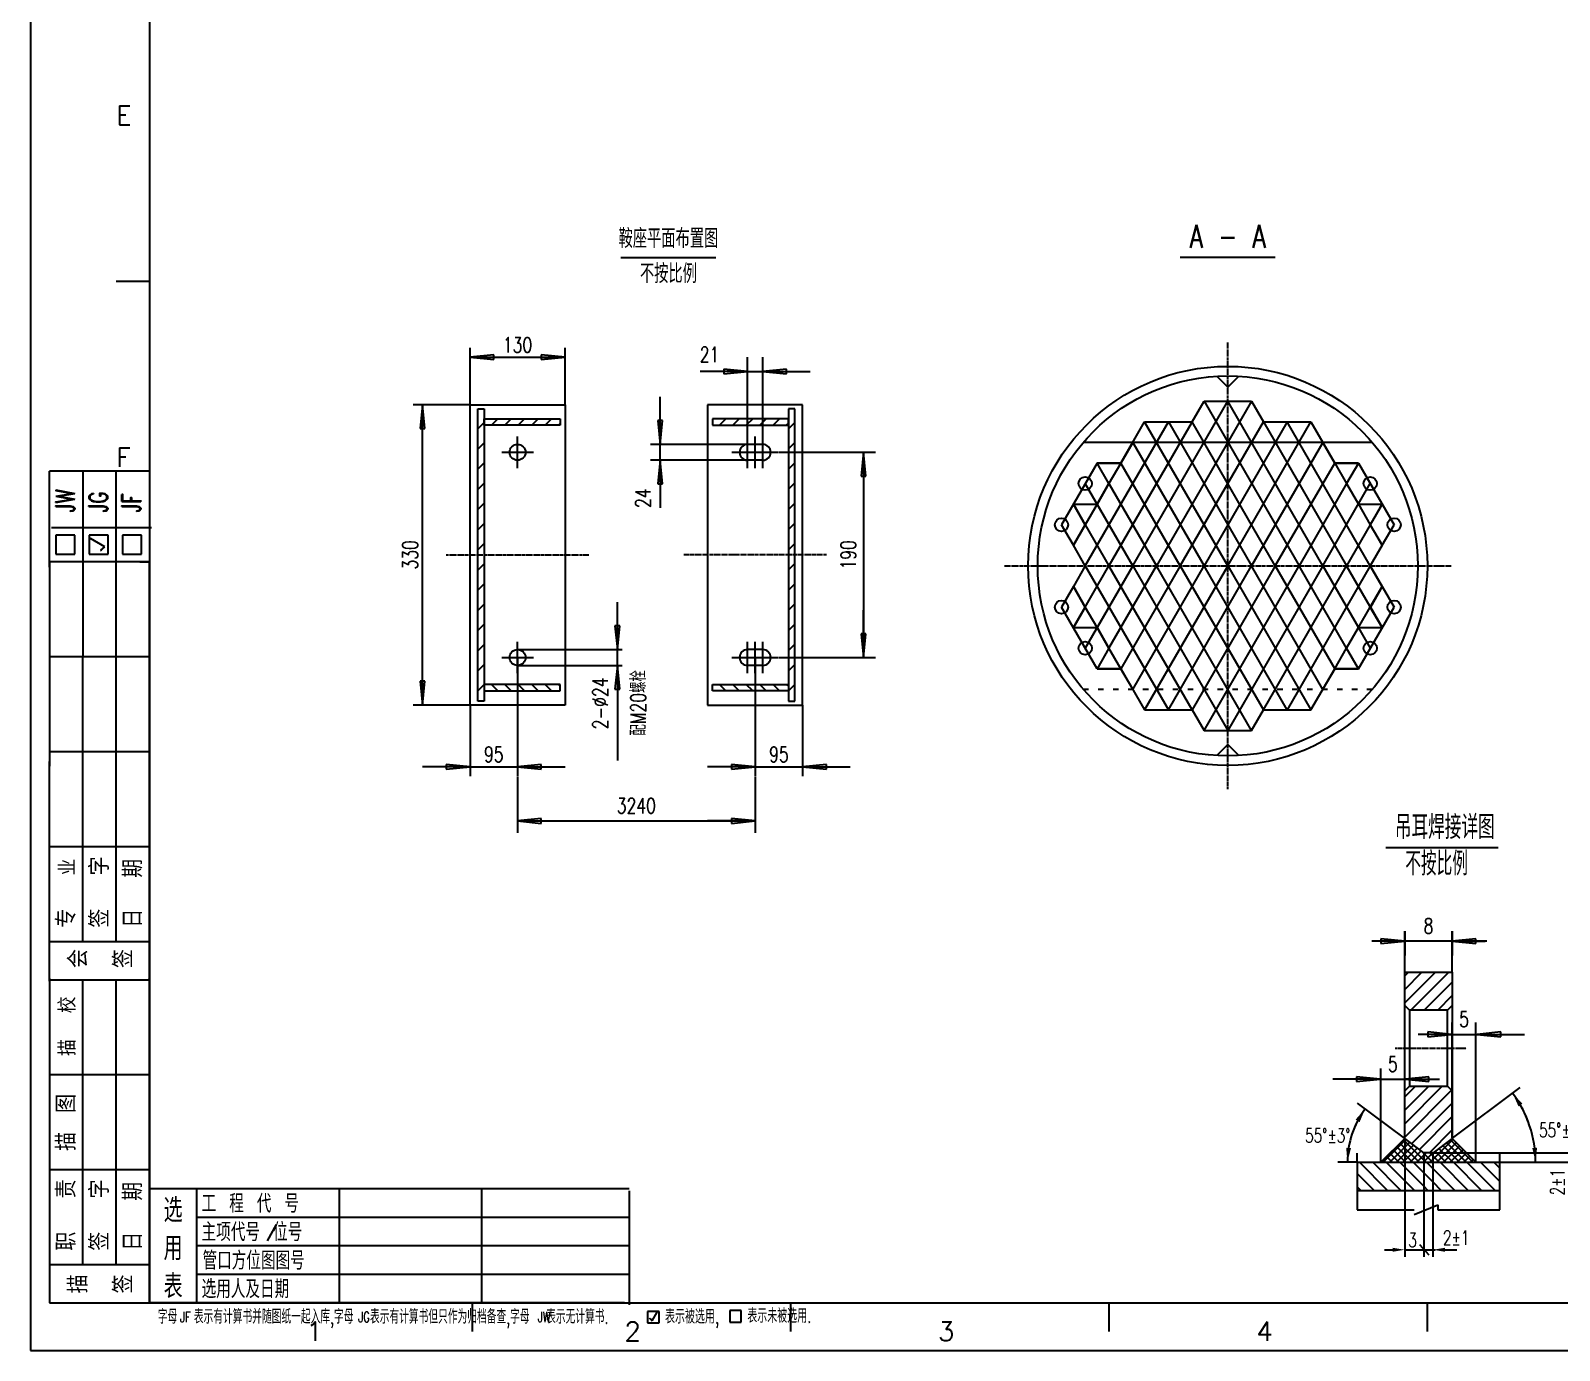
# Model space of a CAD drawing. Header units: millimetres. Extents: x 962 to 2004, y 421 to 1015.
# Drawn here: x 962.2 to 1283.9, y 421.2 to 699.1 of the extents above; entities that cross this region are included whole.
import ezdxf
from ezdxf.enums import TextEntityAlignment as Align

# ---------------------------------------------------------------- set-up
doc = ezdxf.new("R2010")
doc.units = ezdxf.units.MM
doc.linetypes.add('CENTER', pattern=[1.2, 0.5, -0.066667, 0.066667, -0.066667, 0.5])
doc.linetypes.add('PHANTOM', pattern=[25, 20, -1, 1, -1, 1, -1])
doc.layers.get('DEFPOINTS').update_dxf_attribs({"color": 2})
for name, color, linetype in [('1', 2, 'Continuous'), ('2', 1, 'Continuous'), ('3', 2, 'CENTER'), ('4', 2, 'CENTER'), ('G5', 2, 'PHANTOM')]:
    doc.layers.add(name, color=color, linetype=linetype)
doc.styles.add('1', font='ROMAND', dxfattribs={"width": 0.7, "bigfont": 'HZTXT'})
doc.styles.add('HZ', font='txt', dxfattribs={"width": 0.75, "bigfont": 'hztxt'})
doc.styles.get("Standard").update_dxf_attribs({"font": 'txt', "bigfont": 'gbcbig.shx'})
doc.styles.add('T1', font='romans', dxfattribs={"width": 0.6, "bigfont": 'HZTXT'})

msp = doc.modelspace()

# ---------------------------------------------------------------- linework, layer by layer
at = {"color": 2, "linetype": 'ByBlock'}
for p, q in [((1119.69, 610.3), (1139.97, 610.3)), ((1137.47, 609.3), (1137.47, 568.1)), ((1119.69, 567.1), (1139.97, 567.1)), ((1064.66, 542), (1064.66, 530.19)), ((1114.66, 542), (1114.66, 530.19)), ((1065.66, 532.69), (1113.66, 532.69)), ((1261.36, 465.96), (1261.36, 490.27)), ((1266.36, 460.96), (1266.36, 490.27)), ((1259.18, 487.77), (1270.55, 487.77)), ((1246.36, 460.96), (1246.36, 480.58)), ((1251.36, 465.96), (1251.36, 482.62)), ((1243.49, 478.31), (1253.95, 478.31))]:
    msp.add_line(p, q, dxfattribs=at)
for p, q in [((987.17, 587.23), (966.17, 587.23)), ((966.17, 587.23), (966.17, 544.23)), ((973.17, 587.23), (973.17, 567.23)), ((980.17, 567.23), (980.17, 587.23)), ((985.17, 587.23), (987.17, 587.23)), ((987.17, 587.23), (987.17, 584.23)), ((987.17, 499.23), (987.17, 587.23)), ((987.17, 567.23), (966.17, 567.23)), ((973.17, 507.23), (973.17, 567.23)), ((980.17, 507.23), (980.17, 567.23)), ((987.17, 547.23), (966.17, 547.23)), ((966.17, 499.23), (966.17, 545.23)), ((987.17, 527.23), (966.17, 527.23)), ((987.17, 507.23), (966.17, 507.23)), ((966.17, 499.23), (987.17, 499.23)), ((966.17, 498.98), (966.17, 499.23)), ((966.17, 499.23), (966.17, 499.23)), ((966.17, 499.23), (966.17, 499.23)), ((966.42, 499.23), (966.17, 499.23)), ((966.17, 499.23), (966.17, 431.23)), ((973.17, 439.23), (973.17, 499.23)), ((980.17, 439.23), (980.17, 499.23)), ((987.17, 499.23), (986.92, 499.23)), ((987.17, 431.23), (987.17, 499.23)), ((987.17, 479.23), (966.17, 479.23)), ((987.17, 459.23), (966.17, 459.23)), ((987.17, 439.23), (966.17, 439.23)), ((966.17, 431.23), (987.17, 431.23))]:
    msp.add_line(p, q)
at = {"color": 0, "linetype": 'ByBlock'}
for p, q in [((1251.36, 500.92), (1251.36, 509.52)), ((1251.36, 509.46), (1251.36, 504.39)), ((1261.36, 500.92), (1261.36, 509.52)), ((1261.36, 509.46), (1261.36, 504.39)), ((1268.62, 507.39), (1244.93, 507.39)), ((1261.41, 465.9), (1275.67, 476.59)), ((1251.31, 465.9), (1241.45, 473.3)), ((1251.39, 465.49), (1251.39, 440.92)), ((1241.3, 460.86), (1237.31, 460.86)), ((1256.69, 462.86), (1288.79, 462.86)), ((1257.31, 462.8), (1257.31, 440.92)), ((1271.42, 460.86), (1280.91, 460.86)), ((1278.97, 460.86), (1288.79, 460.86)), ((1247.11, 442.42), (1249.61, 442.42)), ((1251.39, 442.42), (1257.8, 442.42)), ((1259.81, 442.42), (1262.31, 442.42))]:
    msp.add_line(p, q, dxfattribs=at)
at = {"color": 0}
for p, q in [((1251.36, 500.06), (1252.16, 500.86)), ((1251.36, 497.24), (1254.99, 500.86)), ((1251.36, 494.41), (1257.82, 500.86)), ((1252.65, 492.86), (1260.65, 500.86)), ((1255.47, 492.86), (1261.36, 498.75)), ((1258.3, 492.86), (1261.36, 495.92)), ((1251.36, 468.95), (1259.27, 476.86)), ((1251.36, 471.78), (1256.44, 476.86)), ((1251.36, 474.61), (1253.62, 476.86)), ((1251.36, 466.12), (1261.23, 475.99)), ((1252.83, 464.76), (1261.36, 473.29)), ((1254.45, 463.55), (1261.36, 470.47)), ((1256.59, 462.86), (1261.36, 467.64)), ((1247.82, 454.86), (1241.82, 460.86)), ((1250.65, 454.86), (1244.65, 460.86)), ((1251.31, 457.03), (1247.48, 460.86)), ((1251.31, 459.86), (1250.31, 460.86)), ((1255.36, 458.64), (1253.14, 460.86)), ((1257.31, 459.52), (1255.97, 460.86)), ((1264.8, 454.86), (1258.8, 460.86)), ((1267.62, 454.86), (1261.62, 460.86)), ((1270.45, 454.86), (1264.45, 460.86)), ((1271.36, 456.78), (1267.28, 460.86)), ((1271.36, 459.61), (1270.11, 460.86)), ((1245, 454.86), (1241.36, 458.5)), ((1255.36, 455.81), (1251.31, 459.86)), ((1253.48, 454.86), (1251.31, 457.03)), ((1257.31, 456.7), (1255.36, 458.64)), ((1261.97, 454.86), (1257.31, 459.52)), ((1242.17, 454.86), (1241.36, 455.67)), ((1256.31, 454.86), (1255.36, 455.81)), ((1259.14, 454.86), (1257.31, 456.7))]:
    msp.add_line(p, q, dxfattribs=at)
at = {"color": 7}
for p, q in [((1251.62, 465.67), (1246.82, 460.86)), ((1248.23, 460.86), (1252.43, 465.06)), ((1251.56, 460.86), (1248.96, 463.46)), ((1253.24, 464.45), (1249.65, 460.86)), ((1249.67, 464.17), (1252.97, 460.86)), ((1254.39, 460.86), (1250.37, 464.88)), ((1251.06, 460.86), (1254.05, 463.85)), ((1251.08, 465.58), (1255.8, 460.86)), ((1256.72, 460.86), (1261.54, 465.68)), ((1262.25, 464.98), (1258.13, 460.86)), ((1258.56, 463.76), (1261.46, 460.86)), ((1262.87, 460.86), (1259.37, 464.37)), ((1259.55, 460.86), (1262.95, 464.27)), ((1260.18, 464.97), (1264.29, 460.86)), ((1263.66, 463.56), (1260.96, 460.86)), ((1265.7, 460.86), (1260.98, 465.58)), ((1241.36, 460.86), (1241.36, 450.86)), ((1246.84, 461.34), (1247.32, 460.86)), ((1248.73, 460.86), (1247.55, 462.05)), ((1248.25, 462.75), (1250.15, 460.86)), ((1254.86, 463.24), (1252.48, 460.86)), ((1253.89, 460.86), (1255.89, 462.86)), ((1257.22, 460.86), (1254.78, 463.3)), ((1257.31, 462.86), (1255.31, 460.86)), ((1256.63, 462.86), (1258.63, 460.86)), ((1260.04, 460.86), (1257.75, 463.16)), ((1262.38, 460.86), (1264.37, 462.85)), ((1265.08, 462.15), (1263.79, 460.86)), ((1265.21, 460.86), (1265.78, 461.44)), ((1271.36, 450.86), (1271.36, 460.86)), ((1241.36, 450.86), (1253.36, 450.86)), ((1253.36, 449.86), (1258.36, 451.86)), ((1258.36, 451.86), (1258.36, 450.86)), ((1258.36, 450.86), (1271.36, 450.86))]:
    msp.add_line(p, q, dxfattribs=at)
at = {"color": 0, "linetype": 'ByBlock'}
for centre, radius, start, end in [((1254.69, 460.86), 24.21, 0, 36.8699), ((1258.03, 460.86), 18.72, 143.1301, 180), ((1254.69, 460.86), 24.21, 20.147, 29.7669), ((1258.03, 460.86), 18.72, 152.321, 157.3997)]:
    msp.add_arc(centre, radius, start, end, dxfattribs=at)
for points in [[(1275.3, 472.61), (1276.13, 473.16), (1274.07, 475.39)], [(1241.03, 469.83), (1241.87, 469.29), (1243.05, 472.1)], [(1240.05, 463.81), (1239.05, 463.89), (1239.31, 460.86)], [(1279.22, 463.89), (1278.22, 463.83), (1278.91, 460.86)], [(1248.84, 442.84), (1248.84, 442), (1251.34, 442.42)], [(1259.81, 442.84), (1259.81, 442), (1257.31, 442.42)]]:
    msp.add_solid(points, dxfattribs=at)
at = {"layer": '1'}
for p, q in [((962.17, 1015.21), (962.17, 421.23)), ((1086.41, 651.32), (1106.41, 651.32)), ((1204.13, 651.36), (1224.13, 651.36)), ((1054.66, 620.3), (1054.66, 632.3)), ((1059.66, 630.8), (1054.66, 630.3)), ((1059.66, 629.8), (1059.66, 630.8)), ((1074.66, 630.3), (1069.66, 630.8)), ((1069.66, 630.8), (1069.66, 629.8)), ((1074.66, 620.3), (1074.66, 632.3)), ((1054.66, 630.3), (1074.66, 630.3)), ((1054.66, 630.3), (1059.66, 629.8)), ((1069.66, 629.8), (1074.66, 630.3)), ((1113.06, 627.3), (1108.06, 627.8)), ((1108.06, 627.8), (1108.06, 626.8)), ((1113.06, 606.97), (1113.06, 630.3)), ((1116.26, 606.97), (1116.26, 630.3)), ((1121.26, 627.8), (1116.26, 627.3)), ((1121.26, 626.8), (1121.26, 627.8)), ((1113.06, 627.3), (1103.06, 627.3)), ((1108.06, 626.8), (1113.06, 627.3)), ((1113.06, 627.3), (1116.26, 627.3)), ((1116.26, 627.3), (1121.26, 626.8)), ((1116.26, 627.3), (1126.26, 627.3)), ((1094.66, 611.97), (1094.66, 621.97)), ((1194.13, 586.39), (1214.13, 621.03)), ((1219.13, 621.03), (1199.13, 586.39)), ((1209.13, 621.03), (1229.13, 586.39)), ((1234.13, 586.39), (1214.13, 621.03)), ((1054.66, 620.3), (1042.66, 620.3)), ((1044.66, 620.3), (1044.16, 615.3)), ((1044.66, 557.1), (1044.66, 620.3)), ((1045.16, 615.3), (1044.66, 620.3)), ((1044.16, 615.3), (1045.16, 615.3)), ((1057.66, 616.55), (1056.32, 615.21)), ((1060.49, 617.33), (1059.16, 616)), ((1061.98, 616), (1063.32, 617.33)), ((1066.15, 617.33), (1064.81, 616)), ((1067.64, 616), (1068.97, 617.33)), ((1071.8, 617.33), (1070.47, 616)), ((1073.3, 616), (1073.66, 616.36)), ((1095.16, 616.97), (1094.16, 616.97)), ((1094.16, 616.97), (1094.66, 611.97)), ((1094.66, 611.97), (1095.16, 616.97)), ((1108.48, 617.33), (1107.15, 616)), ((1109.98, 616), (1111.31, 617.33)), ((1114.14, 617.33), (1112.8, 616)), ((1115.63, 616), (1116.96, 617.33)), ((1119.79, 617.33), (1118.46, 616)), ((1121.29, 616), (1121.66, 616.36)), ((1122.99, 616.58), (1121.66, 615.25)), ((1184.13, 586.39), (1201.63, 616.7)), ((1206.63, 616.7), (1189.13, 586.39)), ((1214.13, 586.39), (1196.63, 616.7)), ((1201.63, 616.7), (1219.13, 586.39)), ((1204.13, 586.39), (1221.63, 616.7)), ((1224.13, 586.39), (1206.63, 616.7)), ((1226.63, 616.7), (1209.13, 586.39)), ((1214.13, 586.39), (1231.63, 616.7)), ((1221.63, 616.7), (1239.13, 586.39)), ((1244.12, 586.39), (1226.63, 616.7)), ((1056.32, 610.97), (1057.66, 612.3)), ((1064.66, 606.97), (1064.66, 613.63)), ((1114.66, 611.97), (1092.66, 611.97)), ((1094.66, 608.63), (1094.66, 611.97)), ((1114.66, 606.97), (1114.66, 613.63)), ((1121.66, 611.01), (1122.99, 612.34)), ((1194.13, 612.37), (1209.13, 586.39)), ((1234.13, 612.37), (1219.13, 586.39)), ((1061.32, 610.3), (1067.99, 610.3)), ((1114.66, 608.63), (1092.66, 608.63)), ((1094.66, 608.63), (1094.16, 603.63)), ((1095.16, 603.63), (1094.66, 608.63)), ((1094.66, 608.63), (1094.66, 598.63)), ((1109.72, 610.3), (1119.59, 610.3)), ((1137.47, 610.3), (1136.97, 605.3)), ((1137.97, 605.3), (1137.47, 610.3)), ((1137.47, 610.3), (1137.47, 600.3)), ((966.17, 586.14), (966.17, 606.33)), ((987.17, 606.33), (966.17, 606.33)), ((973.17, 606.33), (973.17, 587.23)), ((980.17, 587.23), (980.17, 606.33)), ((1057.66, 608.06), (1056.32, 606.73)), ((1122.99, 608.1), (1121.66, 606.76)), ((1136.97, 605.3), (1137.97, 605.3)), ((1186.63, 608.04), (1179.13, 595.05)), ((1191.63, 608.04), (1189.13, 603.71)), ((1204.13, 586.39), (1191.63, 608.04)), ((1224.13, 586.39), (1236.63, 608.04)), ((1236.63, 608.04), (1239.13, 603.71)), ((1241.62, 608.04), (1249.13, 595.05)), ((1056.32, 602.48), (1057.66, 603.82)), ((1094.16, 603.63), (1095.16, 603.63)), ((1121.66, 602.52), (1122.99, 603.85)), ((1194.13, 586.39), (1184.13, 603.71)), ((1189.13, 603.71), (1199.13, 586.39)), ((1239.13, 603.71), (1229.13, 586.39)), ((1234.13, 586.39), (1244.12, 603.71)), ((1057.66, 599.57), (1056.32, 598.24)), ((1122.99, 599.61), (1121.66, 598.28)), ((1186.63, 599.38), (1184.13, 595.05)), ((1194.13, 586.39), (1186.63, 599.38)), ((1241.62, 599.38), (1244.12, 595.05)), ((1056.32, 594), (1057.66, 595.33)), ((1121.66, 594.03), (1122.99, 595.37)), ((987.6, 594.4), (966.6, 594.4)), ((971.51, 592.83), (967.51, 592.83)), ((967.51, 592.83), (967.51, 588.83)), ((971.51, 588.83), (971.51, 592.83)), ((978.51, 592.83), (974.51, 592.83)), ((974.51, 592.83), (974.51, 588.83)), ((977.8, 590.37), (974.79, 592.15)), ((978.51, 588.83), (978.51, 592.83)), ((985.51, 592.83), (981.51, 592.83)), ((981.51, 592.83), (981.51, 588.83)), ((985.51, 588.83), (985.51, 592.83)), ((1181.63, 590.72), (1179.13, 595.05)), ((1184.13, 595.05), (1189.13, 586.39)), ((1244.12, 595.05), (1239.13, 586.39)), ((1246.62, 590.72), (1249.13, 595.05)), ((967.51, 588.83), (971.51, 588.83)), ((974.51, 588.83), (978.51, 588.83)), ((976.93, 589.67), (977.8, 590.37)), ((977.12, 589.52), (976.93, 589.67)), ((981.51, 588.83), (985.51, 588.83)), ((1057.66, 591.09), (1056.32, 589.75)), ((1122.99, 591.12), (1121.66, 589.79)), ((1056.32, 585.51), (1057.66, 586.85)), ((1121.66, 585.55), (1122.99, 586.88)), ((1179.13, 586.39), (1179.13, 586.39)), ((1179.13, 586.39), (1179.13, 586.39)), ((1184.13, 586.39), (1181.63, 582.06)), ((1181.63, 573.39), (1189.13, 586.39)), ((1184.13, 586.39), (1201.63, 556.07)), ((1194.13, 586.39), (1184.13, 569.07)), ((1194.13, 586.39), (1186.63, 573.4)), ((1206.63, 556.07), (1189.13, 586.39)), ((1189.13, 569.07), (1199.13, 586.39)), ((1204.13, 586.39), (1191.63, 564.73)), ((1194.13, 586.39), (1214.13, 551.74)), ((1194.13, 560.4), (1209.13, 586.39)), ((1214.13, 586.39), (1196.63, 556.07)), ((1219.13, 551.74), (1199.13, 586.39)), ((1201.63, 556.07), (1219.13, 586.39)), ((1204.13, 586.39), (1221.63, 556.07)), ((1224.13, 586.39), (1206.63, 556.07)), ((1226.63, 556.07), (1209.13, 586.39)), ((1209.13, 551.74), (1229.13, 586.39)), ((1214.13, 586.39), (1231.63, 556.07)), ((1234.13, 586.39), (1214.13, 551.74)), ((1234.13, 560.4), (1219.13, 586.39)), ((1221.63, 556.07), (1239.13, 586.39)), ((1224.13, 586.39), (1236.63, 564.73)), ((1244.12, 586.39), (1226.63, 556.07)), ((1239.13, 569.07), (1229.13, 586.39)), ((1234.13, 586.39), (1241.62, 573.4)), ((1234.13, 586.39), (1244.12, 569.07)), ((1246.63, 573.39), (1239.13, 586.39)), ((1244.12, 586.39), (1246.63, 582.06)), ((1057.66, 582.6), (1056.32, 581.27)), ((1122.99, 582.64), (1121.66, 581.3)), ((1181.63, 582.06), (1179.13, 577.72)), ((1246.62, 582.06), (1249.13, 577.72)), ((1056.32, 577.02), (1057.66, 578.36)), ((1085.66, 568.77), (1085.66, 578.77)), ((1121.66, 577.06), (1122.99, 578.39)), ((1137.47, 567.1), (1137.47, 577.1)), ((1186.63, 564.74), (1179.13, 577.72)), ((1186.63, 573.4), (1184.13, 577.73)), ((1241.62, 573.4), (1244.12, 577.73)), ((1241.62, 564.74), (1249.13, 577.72)), ((1057.66, 574.12), (1056.32, 572.78)), ((1086.16, 573.77), (1085.16, 573.77)), ((1085.16, 573.77), (1085.66, 568.77)), ((1085.66, 568.77), (1086.16, 573.77)), ((1122.99, 574.15), (1121.66, 572.82)), ((1056.32, 568.54), (1057.66, 569.87)), ((1064.66, 563.77), (1064.66, 570.43)), ((1113.06, 563.77), (1113.06, 570.43)), ((1114.66, 563.77), (1114.66, 570.43)), ((1116.26, 563.77), (1116.26, 570.43)), ((1121.66, 568.57), (1122.99, 569.91)), ((1137.97, 572.1), (1136.97, 572.1)), ((1136.97, 572.1), (1137.47, 567.1)), ((1137.47, 567.1), (1137.97, 572.1)), ((1061.32, 567.1), (1067.99, 567.1)), ((1064.66, 568.77), (1086.66, 568.77)), ((1064.66, 567.1), (1064.66, 542.1)), ((1085.66, 565.43), (1085.66, 568.77)), ((1109.72, 567.1), (1119.59, 567.1)), ((1114.66, 567.1), (1114.66, 542.1)), ((1191.63, 564.73), (1189.13, 569.07)), ((1236.63, 564.73), (1239.13, 569.07)), ((1057.66, 565.63), (1056.32, 564.3)), ((1064.66, 565.43), (1086.66, 565.43)), ((1085.66, 565.43), (1085.16, 560.43)), ((1085.66, 565.43), (1085.66, 545.43)), ((1086.16, 560.43), (1085.66, 565.43)), ((1085.66, 565.43), (1085.66, 555.43)), ((1122.99, 565.66), (1121.66, 564.33)), ((1045.16, 562.1), (1044.16, 562.1)), ((1044.16, 562.1), (1044.66, 557.1)), ((1044.66, 557.1), (1045.16, 562.1)), ((1056.32, 560.05), (1057.66, 561.39)), ((1060.49, 560.07), (1059.16, 561.41)), ((1061.98, 561.41), (1063.32, 560.07)), ((1066.15, 560.07), (1064.81, 561.41)), ((1067.64, 561.41), (1068.97, 560.07)), ((1071.8, 560.07), (1070.47, 561.41)), ((1073.3, 561.41), (1073.66, 561.05)), ((1085.16, 560.43), (1086.16, 560.43)), ((1108.48, 560.07), (1107.15, 561.41)), ((1109.98, 561.41), (1111.31, 560.07)), ((1114.14, 560.07), (1112.8, 561.41)), ((1115.63, 561.41), (1116.96, 560.07)), ((1119.79, 560.07), (1118.46, 561.41)), ((1121.29, 561.41), (1121.66, 561.04)), ((1121.66, 560.09), (1122.99, 561.42)), ((1183.71, 560.41), (1184.85, 560.41)), ((1186.85, 560.41), (1188, 560.41)), ((1190, 560.41), (1191.14, 560.41)), ((1193.14, 560.41), (1194.28, 560.41)), ((1196.28, 560.41), (1197.42, 560.41)), ((1199.42, 560.41), (1200.56, 560.41)), ((1202.56, 560.41), (1203.7, 560.41)), ((1205.7, 560.41), (1206.84, 560.41)), ((1208.84, 560.41), (1209.99, 560.41)), ((1211.99, 560.41), (1213.13, 560.41)), ((1215.13, 560.41), (1216.27, 560.41)), ((1218.27, 560.41), (1219.41, 560.41)), ((1221.41, 560.41), (1222.55, 560.41)), ((1224.55, 560.41), (1225.69, 560.41)), ((1227.69, 560.41), (1228.83, 560.41)), ((1230.83, 560.41), (1231.98, 560.41)), ((1233.98, 560.41), (1235.12, 560.41)), ((1237.12, 560.41), (1238.26, 560.41)), ((1240.26, 560.41), (1241.4, 560.41)), ((1243.4, 560.41), (1244.54, 560.41)), ((1054.66, 557.1), (1042.66, 557.1)), ((1054.66, 557.1), (1054.66, 542.1)), ((1124.66, 557.1), (1124.66, 542.1)), ((1054.66, 544.1), (1044.66, 544.1)), ((1054.66, 544.1), (1049.66, 544.6)), ((1049.66, 544.6), (1049.66, 543.6)), ((1049.66, 543.6), (1054.66, 544.1)), ((1054.66, 544.1), (1064.66, 544.1)), ((1069.66, 544.6), (1064.66, 544.1)), ((1064.66, 544.1), (1069.66, 543.6)), ((1064.66, 544.1), (1074.66, 544.1)), ((1069.66, 543.6), (1069.66, 544.6)), ((1114.66, 544.1), (1104.66, 544.1)), ((1114.66, 544.1), (1109.66, 544.6)), ((1109.66, 544.6), (1109.66, 543.6)), ((1109.66, 543.6), (1114.66, 544.1)), ((1114.66, 544.1), (1124.66, 544.1)), ((1129.66, 544.6), (1124.66, 544.1)), ((1124.66, 544.1), (1129.66, 543.6)), ((1124.66, 544.1), (1134.66, 544.1)), ((1129.66, 543.6), (1129.66, 544.6)), ((1069.66, 533.19), (1064.66, 532.69)), ((1064.66, 532.69), (1069.66, 532.19)), ((1064.66, 532.69), (1074.66, 532.69)), ((1069.66, 532.19), (1069.66, 533.19)), ((1114.66, 532.69), (1104.66, 532.69)), ((1114.66, 532.69), (1109.66, 533.19)), ((1109.66, 533.19), (1109.66, 532.19)), ((1109.66, 532.19), (1114.66, 532.69)), ((1247.4, 527.12), (1271.04, 527.12)), ((1251.36, 507.39), (1244.41, 507.39)), ((1251.36, 507.39), (1246.36, 507.89)), ((1246.36, 507.89), (1246.36, 506.89)), ((1246.36, 506.89), (1251.36, 507.39)), ((1266.36, 507.89), (1261.36, 507.39)), ((1261.36, 507.39), (1268.31, 507.39)), ((1261.36, 507.39), (1266.36, 506.89)), ((1266.36, 506.89), (1266.36, 507.89)), ((1261.21, 487.77), (1254.18, 487.77)), ((1261.21, 487.77), (1256.21, 488.27)), ((1256.21, 488.27), (1256.21, 487.27)), ((1256.21, 487.27), (1261.21, 487.77)), ((1271.59, 488.27), (1266.59, 487.77)), ((1266.59, 487.77), (1271.59, 487.27)), ((1266.59, 487.77), (1276.59, 487.77)), ((1271.59, 487.27), (1271.59, 488.27)), ((1246.21, 478.31), (1236.21, 478.31)), ((1246.21, 478.31), (1241.21, 478.81)), ((1241.21, 478.81), (1241.21, 477.81)), ((1241.21, 477.81), (1246.21, 478.31)), ((1256.44, 478.81), (1251.44, 478.31)), ((1251.44, 478.31), (1256.44, 477.81)), ((1251.44, 478.31), (1258.72, 478.31)), ((1256.44, 477.81), (1256.44, 478.81)), ((1241.36, 460.86), (1241.36, 462.78)), ((1255.36, 462.86), (1255.36, 440.96)), ((1271.36, 460.86), (1271.36, 462.63)), ((1088.17, 455.23), (987.17, 455.23)), ((997.17, 431.23), (997.17, 455.23)), ((1027.17, 431.23), (1027.17, 455.23)), ((1057.17, 431.23), (1057.17, 455.23)), ((1088.17, 454.83), (1088.17, 430.83)), ((1088.17, 449.23), (997.17, 449.23)), ((1082.19, 449.23), (997.17, 449.23)), ((1013.86, 447.77), (1011.98, 444.27)), ((1088.17, 443.23), (997.17, 443.23)), ((1254.46, 443.5), (1256.43, 441.35)), ((1088.17, 437.23), (997.17, 437.23)), ((1087.17, 431.23), (987.17, 431.23)), ((997.17, 431.23), (1051.82, 431.23)), ((1092.04, 429.44), (1092.04, 427.04)), ((1094.44, 429.44), (1092.04, 429.44)), ((1092.45, 427.88), (1092.54, 427.99)), ((1092.54, 427.99), (1092.96, 427.47)), ((1092.96, 427.47), (1094.02, 429.27)), ((1094.44, 427.04), (1094.44, 429.44)), ((1109.34, 429.61), (1109.34, 427.21)), ((1111.74, 429.61), (1109.34, 429.61)), ((1111.74, 427.21), (1111.74, 429.61)), ((1092.04, 427.04), (1094.44, 427.04)), ((1109.34, 427.21), (1111.74, 427.21)), ((962.17, 421.23), (2004.14, 421.23))]:
    msp.add_line(p, q, dxfattribs=at)
at = {"layer": '2'}
for p, q in [((987.17, 1005.21), (987.17, 431.23)), ((1214.13, 624), (1211.81, 626.32)), ((1214.13, 624), (1216.45, 626.32)), ((1206.63, 616.7), (1209.13, 621.03)), ((1209.13, 621.03), (1219.13, 621.03)), ((1219.13, 621.03), (1221.63, 616.7)), ((1054.66, 557.1), (1054.66, 620.3)), ((1054.66, 620.3), (1074.66, 620.3)), ((1056.32, 557.93), (1056.32, 619.47)), ((1056.32, 619.47), (1057.66, 619.47)), ((1057.66, 619.47), (1057.66, 557.93)), ((1074.66, 620.3), (1074.66, 557.1)), ((1104.66, 620.3), (1104.66, 557.1)), ((1124.66, 620.3), (1104.66, 620.3)), ((1121.66, 619.47), (1121.66, 557.93)), ((1122.99, 619.47), (1121.66, 619.47)), ((1122.99, 557.93), (1122.99, 619.47)), ((1124.66, 557.1), (1124.66, 620.3)), ((1057.66, 617.33), (1073.66, 617.33)), ((1057.66, 616), (1057.66, 617.33)), ((1073.66, 616), (1057.66, 616)), ((1073.66, 617.33), (1073.66, 616)), ((1105.66, 617.33), (1105.66, 616)), ((1121.66, 617.33), (1105.66, 617.33)), ((1105.66, 616), (1121.66, 616)), ((1121.66, 616), (1121.66, 617.33)), ((1191.63, 608.04), (1196.63, 616.7)), ((1196.63, 616.7), (1206.63, 616.7)), ((1221.63, 616.7), (1231.63, 616.7)), ((1231.63, 616.7), (1236.63, 608.04)), ((1116.26, 611.97), (1113.06, 611.97)), ((1244.54, 612.37), (1183.72, 612.37)), ((1194.13, 612.37), (1191.63, 608.04)), ((1236.63, 608.04), (1234.13, 612.37)), ((1116.26, 608.63), (1113.06, 608.63)), ((1191.63, 608.04), (1186.63, 608.04)), ((1189.13, 603.71), (1186.63, 608.04)), ((1186.63, 608.04), (1191.63, 608.04)), ((1241.63, 608.04), (1236.63, 608.04)), ((1236.63, 608.04), (1241.62, 608.04)), ((1241.62, 608.04), (1239.13, 603.71)), ((1186.63, 599.38), (1189.13, 603.71)), ((1189.13, 603.71), (1186.63, 599.38)), ((1239.13, 603.71), (1241.62, 599.38)), ((1181.63, 599.38), (1184.13, 595.05)), ((1184.13, 595.05), (1181.63, 599.38)), ((1181.63, 599.38), (1186.63, 599.38)), ((1241.62, 599.38), (1246.63, 599.38)), ((1246.63, 599.38), (1244.12, 595.05)), ((1244.13, 595.05), (1246.63, 599.38)), ((1184.13, 595.05), (1181.63, 590.72)), ((1181.63, 590.72), (1184.13, 595.05)), ((1184.13, 595.05), (1181.63, 590.72)), ((1244.12, 595.05), (1246.62, 590.72)), ((1246.63, 590.72), (1244.13, 595.05)), ((1184.13, 586.39), (1181.63, 590.72)), ((1246.62, 590.72), (1244.12, 586.39)), ((1184.13, 586.39), (1181.63, 582.06)), ((1246.62, 582.06), (1244.12, 586.39)), ((1184.13, 577.73), (1181.63, 582.06)), ((1181.63, 582.06), (1184.13, 577.73)), ((1184.13, 577.73), (1181.63, 582.06)), ((1244.12, 577.73), (1246.62, 582.06)), ((1246.63, 582.06), (1244.13, 577.73)), ((1184.13, 577.73), (1181.63, 573.4)), ((1181.63, 573.4), (1184.13, 577.73)), ((1246.63, 573.4), (1244.12, 577.73)), ((1244.13, 577.73), (1246.63, 573.4)), ((1181.63, 573.4), (1186.63, 573.4)), ((1189.13, 569.07), (1186.63, 573.4)), ((1186.63, 573.4), (1189.13, 569.07)), ((1239.13, 569.07), (1241.62, 573.4)), ((1241.62, 573.4), (1246.63, 573.4)), ((1116.26, 568.77), (1113.06, 568.77)), ((1189.13, 569.07), (1186.63, 564.74)), ((1241.62, 564.74), (1239.13, 569.07)), ((1116.26, 565.43), (1113.06, 565.43)), ((1186.63, 564.74), (1191.63, 564.74)), ((1191.63, 564.74), (1186.63, 564.74)), ((1194.13, 560.41), (1191.63, 564.74)), ((1191.63, 564.73), (1196.63, 556.07)), ((1231.63, 556.07), (1236.63, 564.73)), ((1236.63, 564.74), (1234.13, 560.41)), ((1236.63, 564.73), (1241.62, 564.74)), ((1241.63, 564.74), (1236.63, 564.74)), ((1057.66, 561.41), (1057.66, 560.07)), ((1073.66, 561.41), (1057.66, 561.41)), ((1057.66, 560.07), (1073.66, 560.07)), ((1073.66, 560.07), (1073.66, 561.41)), ((1105.66, 560.07), (1105.66, 561.41)), ((1105.66, 561.41), (1121.66, 561.41)), ((1121.66, 560.07), (1105.66, 560.07)), ((1121.66, 561.41), (1121.66, 560.07)), ((1074.66, 557.1), (1054.66, 557.1)), ((1057.66, 557.93), (1056.32, 557.93)), ((1104.66, 557.1), (1124.66, 557.1)), ((1121.66, 557.93), (1122.99, 557.93)), ((1196.63, 556.07), (1206.63, 556.07)), ((1206.63, 556.07), (1209.13, 551.74)), ((1219.13, 551.74), (1221.63, 556.07)), ((1221.63, 556.07), (1231.63, 556.07)), ((1209.13, 551.74), (1219.13, 551.74)), ((1214.13, 548.78), (1211.81, 546.46)), ((1214.13, 548.78), (1216.45, 546.46)), ((987.17, 431.23), (1994.14, 431.23)), ((1281.17, 431.23), (1454.16, 431.23)), ((1281.17, 431.23), (1454.16, 431.23))]:
    msp.add_line(p, q, dxfattribs=at)
at = {"layer": '2', "color": 1}
for p, q in [((1251.36, 500.86), (1261.36, 500.86)), ((1251.36, 465.86), (1251.36, 500.86)), ((1261.36, 500.86), (1261.36, 465.86)), ((1252.36, 492.86), (1251.36, 493.86)), ((1252.36, 492.86), (1252.36, 476.86)), ((1260.36, 492.86), (1252.36, 492.86)), ((1261.36, 493.86), (1260.36, 492.86)), ((1260.36, 476.86), (1260.36, 492.86)), ((1252.36, 476.86), (1251.36, 475.86)), ((1252.36, 476.86), (1260.36, 476.86)), ((1261.36, 475.86), (1260.36, 476.86)), ((1251.36, 465.86), (1246.36, 460.86)), ((1255.36, 462.86), (1251.36, 465.86)), ((1261.36, 465.86), (1257.36, 462.86)), ((1261.36, 465.86), (1266.36, 460.86)), ((1241.36, 460.86), (1271.36, 460.86)), ((1257.36, 462.86), (1255.36, 462.86)), ((1271.36, 454.86), (1241.36, 454.86))]:
    msp.add_line(p, q, dxfattribs=at)
at = {"layer": '2', "color": 3}
msp.add_line((1251.36, 465.92), (1251.36, 476.92), dxfattribs=at)
at = {"layer": '2'}
for centre, radius in [((1214.13, 586.39), 42), ((1214.13, 586.39), 40), ((1064.66, 610.3), 1.67), ((1184.13, 603.71), 1.4), ((1244.12, 603.71), 1.4), ((1179.13, 595.05), 1.4), ((1249.13, 595.05), 1.4), ((1179.13, 577.72), 1.4), ((1249.13, 577.72), 1.4), ((1184.13, 569.07), 1.4), ((1244.12, 569.07), 1.4), ((1064.66, 567.1), 1.67)]:
    msp.add_circle(centre, radius, dxfattribs=at)
for centre, start, end in [((1113.06, 610.3), 90, 270), ((1116.26, 610.3), 270, 90), ((1113.06, 567.1), 90, 270), ((1116.26, 567.1), 270, 90)]:
    msp.add_arc(centre, 1.67, start, end, dxfattribs=at)
at = {"layer": '3'}
for p, q in [((1214.13, 539.39), (1214.13, 633.39)), ((1167.13, 586.39), (1261.13, 586.39))]:
    msp.add_line(p, q, dxfattribs=at)
at = {"layer": '4'}
for p, q in [((1049.66, 588.7), (1079.66, 588.7)), ((1129.66, 588.7), (1099.66, 588.7))]:
    msp.add_line(p, q, dxfattribs=at)
at = {"layer": '4', "color": 2}
msp.add_line((1249.36, 484.86), (1264.36, 484.86), dxfattribs=at)
at = {"layer": 'DEFPOINTS', "color": 0, "linetype": 'ByBlock'}
for p in [(1119.59, 610.3), (1119.59, 567.1), (1137.47, 567.1), (1064.66, 542.1), (1114.66, 542.1), (1114.66, 532.69), (1251.36, 509.52), (1261.36, 509.52), (1251.36, 507.39), (1261.36, 506.52), (1251.36, 500.86), (1261.36, 500.86), (1260.36, 492.86), (1266.36, 487.77), (1249.36, 484.86), (1251.36, 480.12), (1260.36, 476.86), (1275.15, 473.83), (1240.45, 467.32), (1251.31, 465.9), (1251.36, 465.86), (1251.36, 465.86), (1261.36, 465.86), (1261.36, 465.86), (1241.36, 460.86), (1241.36, 460.86), (1246.36, 460.86), (1255.36, 462.86), (1256.63, 462.86), (1257.31, 462.86), (1257.36, 462.86), (1266.36, 460.86), (1271.36, 460.86), (1271.36, 460.86), (1278.91, 460.86)]:
    msp.add_point(p, dxfattribs=at)
at = {"layer": 'G5'}
for p, q in [((987.17, 646.22), (980.17, 646.22)), ((1055.17, 425.23), (1055.17, 431.23)), ((1122.17, 425.23), (1122.17, 431.23)), ((1189.17, 425.23), (1189.17, 431.23)), ((1256.17, 425.23), (1256.17, 431.23))]:
    msp.add_line(p, q, dxfattribs=at)

# ---------------------------------------------------------------- texts
at = {"color": 2, "linetype": 'ByBlock', "style": 'HZ', "width": 0.75}
msp.add_text('190', height=3.2, rotation=90, dxfattribs=at).set_placement((1134.27, 588.7), align=Align.MIDDLE_CENTER)
for s, p in [('3240', (1089.66, 535.89)), ('5', (1263.86, 490.97)), ('5', (1248.86, 481.51))]:
    msp.add_text(s, height=3.2, dxfattribs=at).set_placement(p, align=Align.MIDDLE_CENTER)
at = {"style": 'HZ'}
for s, height, p in [('业', 3.5, (971.67, 521.23)), ('字', 4, (978.67, 521.23)), ('期', 4, (985.67, 520.73)), ('专', 4, (971.67, 510.23)), ('签', 4, (978.67, 510.23)), ('日', 4, (985.67, 510.23)), ('会', 4, (974.17, 501.73)), ('签', 4, (983.67, 501.73)), ('校', 3.5, (971.67, 492.23)), ('描', 3.5, (971.67, 483.23)), ('图', 4, (971.67, 471.23)), ('描', 4, (971.67, 463.23)), ('责', 4, (971.67, 453.23)), ('字', 4, (978.67, 453.23)), ('期', 4, (985.67, 452.73)), ('职', 4, (971.67, 442.23)), ('签', 4, (978.67, 442.23)), ('日', 4, (985.67, 442.23)), ('描', 4, (974.17, 433.23)), ('签', 4, (983.67, 433.23))]:
    msp.add_text(s, height=height, rotation=90, dxfattribs=at).set_placement(p)
at = {"color": 0, "linetype": 'ByBlock', "style": 'HZ', "width": 0.75}
msp.add_text('8', height=3.2, dxfattribs=at).set_placement((1256.36, 510.59), align=Align.MIDDLE)
at = {"color": 0, "linetype": 'ByBlock', "style": '1', "width": 0.7}
for p in [(1235.17, 466.47), (1284.41, 467.61)]:
    msp.add_text('55%%D%%P3%%D', height=3, dxfattribs=at).set_placement(p, align=Align.MIDDLE_CENTER)
at = {"layer": '1', "style": 'HZ', "width": 0.75}
for s, height, p in [('鞍座平面布置图', 4, (1096.41, 653.32)), ('A - A', 4.8, (1214.13, 653.36)), ('不按比例', 4, (1096.41, 645.92)), ('130', 3.2, (1064.66, 631.3)), ('21', 3.2, (1105.06, 629.3)), ('95', 3.2, (1059.66, 545.1)), ('95', 3.2, (1119.66, 545.1))]:
    msp.add_text(s, height=height, dxfattribs=at).set_placement(p, align=Align.CENTER)
at = {"layer": '1', "style": '1', "width": 0.7}
for s, height, p in [('JW', 3.991, (971.48, 597.46)), ('JG ', 3.991, (978.42, 597.46)), ('JF', 3.991, (985.39, 597.46)), ('2%%p1', 3, (1285.02, 453.89))]:
    msp.add_text(s, height=height, rotation=90, dxfattribs=at).set_placement(p)
at = {"layer": '1', "style": 'HZ', "width": 0.75}
for s, p in [('24', (1092.66, 600.64)), ('330', (1043.66, 588.7)), ('2-%%c24', (1083.66, 557.44))]:
    msp.add_text(s, height=3.2, rotation=90, dxfattribs=at).set_placement(p, align=Align.CENTER)
msp.add_text('配M20螺栓', height=3.2, rotation=90, dxfattribs=at).set_placement((1091.66, 564.44), align=Align.RIGHT)
at = {"layer": '1'}
for s, height, style, width, p in [('吊耳焊接详图', 5, '1', 0.7, (1249.3, 528.89)), ('不按比例', 5, 'T1', 0.66, (1251.48, 521.22)), ('选', 5, 'HZ', 0.8, (990.17, 448.23)), ('工 程 代 号', 3.84, 'HZ', 0.8, (998.17, 450.23)), ('主项代号 位号', 3.84, 'HZ', 0.8, (998.17, 444.23)), ('用', 5, 'HZ', 0.8, (990.17, 440.23)), ('3', 3, '1', 0.7, (1252.12, 442.97)), ('2%%p1', 3, '1', 0.7, (1259.41, 443.45)), ('管口方位图图号', 3.84, 'HZ', 0.8, (998.37, 438.23)), ('表', 5, 'HZ', 0.8, (990.17, 432.23)), ('选用人及日期', 3.84, 'HZ', 0.8, (998.17, 432.23)), ('字母  表示有计算书并随图纸一起入库,字母  表示有计算书但只作为归档备查,字母  表示无计算书.', 2.9999, 'HZ', 0.65, (988.96, 426.86)), ('JF', 2.2, '1', 0.7, (993.63, 427.17)), ('JG', 2.2, '1', 0.7, (1031.13, 427.17)), ('JW', 2.2, '1', 0.7, (1068.91, 427.17)), ('表示被选用,', 3, '1', 0.7, (1095.7, 426.88)), ('表示未被选用.', 3, '1', 0.7, (1113.01, 427.04))]:
    msp.add_text(s, height=height, dxfattribs=dict(at, style=style, width=width)).set_placement(p)
at = {"layer": 'G5'}
for s, p in [('E', (980.17, 679.22)), ('F', (980.17, 607.22)), ('1', (1020.17, 423.23)), ('2', (1087.17, 423.23)), ('3', (1153.17, 423.23)), ('4', (1220.17, 423.23))]:
    msp.add_text(s, height=4, dxfattribs=at).set_placement(p)

doc.saveas('drawing.dxf')
